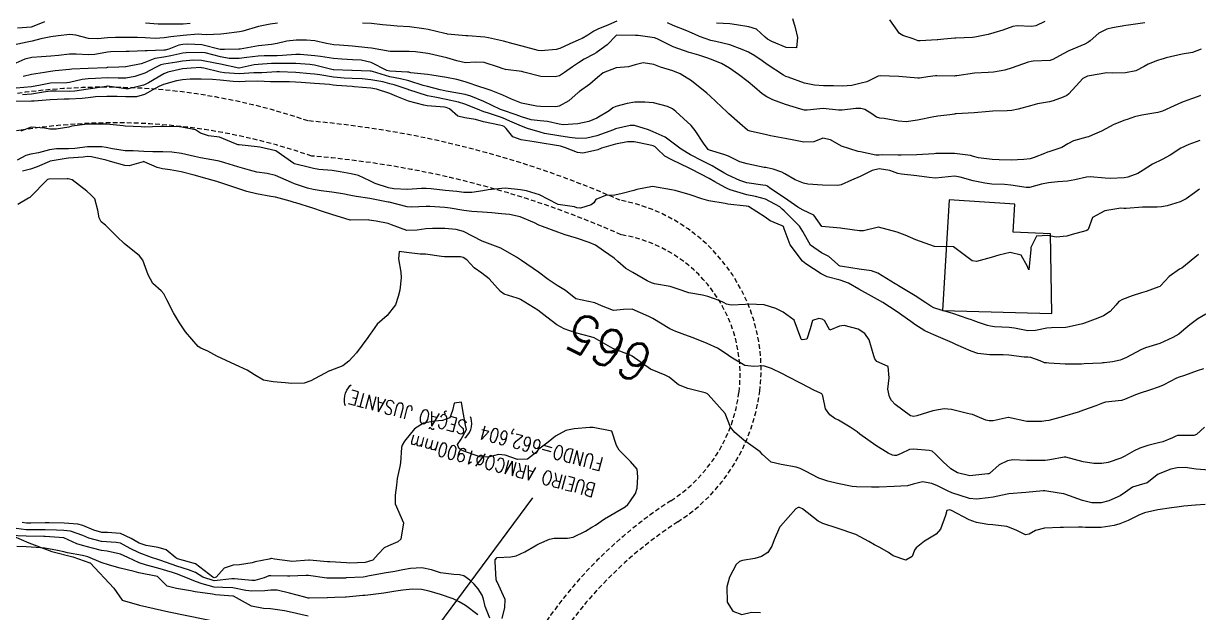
# Model space of a CAD drawing. Header units: metres. Extents: x 292545 to 299085, y 7450245 to 7463078.
# Drawn here: x 295537.8 to 295662.5, y 7462231.4 to 7462293.9 of the extents above; entities that cross this region are included whole.
import ezdxf
from ezdxf.enums import TextEntityAlignment as Align

# ---------------------------------------------------------------- set-up
doc = ezdxf.new("R2010")
doc.units = ezdxf.units.M
doc.linetypes.add('CONTINUO', pattern=[0])
doc.linetypes.add('DASHED', pattern=[0.75, 0.5, -0.25])
for name, color, linetype in [('Cotas', 45, 'Continuous'), ('Curvas de Nivel 1m', 11, 'Continuous'), ('Curvas de Nivel 5m', 15, 'Continuous'), ('Edificações', 30, 'Continuous'), ('Hidrografia', 140, 'Continuous'), ('TEXTO', 45, 'Continuous'), ('Vias Secundárias', 230, 'DASHED')]:
    doc.layers.add(name, color=color, linetype=linetype)
doc.styles.add('ROMANS', font='romans', dxfattribs={"height": 0.2})
doc.styles.add('Style-STANDARD', font='STANDARD.shx')

msp = doc.modelspace()

# ---------------------------------------------------------------- linework, layer by layer
at = {"layer": 'Curvas de Nivel 1m', "flags": 128}
for points, elevation in [([(295564.76, 7462293.9), (295563.99, 7462293.81), (295562.76, 7462293.56), (295561.11, 7462293.08), (295560.75, 7462293), (295559.09, 7462292.77), (295558.75, 7462292.73), (295557.21, 7462292.66), (295556.75, 7462292.71), (295556.34, 7462292.73), (295554.75, 7462292.6), (295553.45, 7462292.47), (295552.74, 7462292.35), (295551.83, 7462292.28), (295550.74, 7462292.35), (295549.91, 7462292.38), (295548.74, 7462292.38), (295547.59, 7462292.4), (295546.74, 7462292.35), (295545.72, 7462292.25), (295544.74, 7462292.3), (295543.39, 7462292.65), (295542.75, 7462292.72), (295541.49, 7462292.57), (295540.74, 7462292.46), (295539.67, 7462292.26), (295538.74, 7462292.01), (295538.21, 7462291.88), (295536.74, 7462291.59)], 674), ([(295600.77, 7462294.13), (295599.89, 7462293.75), (295598.76, 7462293.26), (295598.34, 7462293.06), (295597.68, 7462292.65), (295597.1, 7462292.3), (295596.75, 7462292.14), (295595.7, 7462291.7), (295594.73, 7462291.23), (295594.32, 7462291.1), (295592.73, 7462290.97), (295592.44, 7462291), (295590.73, 7462291.47), (295589.76, 7462291.73), (295588.74, 7462292), (295587.16, 7462292.36), (295586.75, 7462292.42), (295584.98, 7462292.57), (295584.75, 7462292.58), (295582.82, 7462292.76), (295582.75, 7462292.78), (295582.53, 7462292.83), (295580.76, 7462293.23), (295580.29, 7462293.32), (295578.76, 7462293.53), (295577.48, 7462293.6), (295576.76, 7462293.65), (295575.92, 7462293.75), (295574.76, 7462293.86), (295573.79, 7462293.9)], 674), ([(295656.77, 7462293.95), (295655.03, 7462293.7), (295654.77, 7462293.66), (295653.35, 7462293.4), (295652.76, 7462293.27), (295651.91, 7462292.86), (295650.97, 7462292.02), (295650.84, 7462291.92), (295650.74, 7462291.86), (295650.42, 7462291.7), (295648.73, 7462290.97), (295648.12, 7462290.67), (295647.02, 7462290.07), (295646.82, 7462289.97), (295646.72, 7462289.94), (295644.93, 7462289.88), (295644.72, 7462289.86), (295644.4, 7462289.77), (295642.71, 7462289.18), (295641.91, 7462288.93), (295640.71, 7462288.73), (295640.16, 7462288.69), (295638.71, 7462288.59), (295636.84, 7462288.32), (295636.7, 7462288.31), (295636.59, 7462288.3), (295634.7, 7462288.34), (295634.58, 7462288.34), (295633.75, 7462288.22), (295632.86, 7462288.07), (295632.7, 7462288.06), (295630.7, 7462288.26), (295628.7, 7462288.34), (295628.48, 7462288.28), (295627.29, 7462287.7), (295626.69, 7462287.53), (295625.71, 7462287.29), (295624.69, 7462287.24), (295623.77, 7462287.26), (295622.69, 7462287.27), (295621.72, 7462287.33), (295620.69, 7462287.53), (295618.93, 7462288.17), (295618.7, 7462288.27), (295618.44, 7462288.4), (295616.71, 7462289.52), (295616.19, 7462289.9), (295615.41, 7462290.44), (295614.73, 7462290.82), (295614.08, 7462291.11), (295612.74, 7462291.6), (295611.28, 7462291.95), (295610.75, 7462292.08), (295609.53, 7462292.51), (295608.99, 7462292.75), (295608.76, 7462292.86), (295608.19, 7462293.09), (295606.76, 7462293.67), (295606.16, 7462293.94)], 674), ([(295662.74, 7462291.15), (295661.83, 7462290.79), (295660.73, 7462290.64), (295659.03, 7462290.23), (295658.72, 7462290.13), (295658.57, 7462290.08), (295658.11, 7462289.94), (295657.12, 7462289.55), (295656.72, 7462289.32), (295655.81, 7462288.86), (295654.71, 7462288.63), (295653.31, 7462288.6), (295652.71, 7462288.63), (295652.16, 7462288.55), (295650.71, 7462288.28), (295650.21, 7462288.03), (295649.48, 7462287.25), (295648.68, 7462286.39), (295648.49, 7462286.24), (295648.11, 7462286.06), (295647.07, 7462285.67), (295646.67, 7462285.56), (295645.41, 7462285.34), (295644.66, 7462285.15), (295643.34, 7462284.79), (295642.66, 7462284.65), (295642.17, 7462284.61), (295640.66, 7462284.56), (295640.27, 7462284.53), (295638.66, 7462284.4), (295636.75, 7462284.29), (295636.65, 7462284.28), (295636.58, 7462284.27), (295636.09, 7462284.2), (295634.83, 7462284.03), (295634.65, 7462284.01), (295634.41, 7462283.98), (295632.65, 7462283.62), (295631.47, 7462283.43), (295630.65, 7462283.51), (295629.13, 7462283.79), (295628.65, 7462283.84), (295628.3, 7462283.94), (295627.81, 7462284.29), (295627.09, 7462284.74), (295626.66, 7462284.86), (295626.11, 7462284.87), (295624.66, 7462284.68), (295624.3, 7462284.69), (295622.66, 7462284.85), (295620.97, 7462284.69), (295620.66, 7462284.68), (295620.27, 7462284.77), (295618.66, 7462285.28), (295617.3, 7462285.79), (295616.68, 7462286.08), (295616.19, 7462286.43), (295615.38, 7462287.13), (295614.7, 7462287.7), (295613.66, 7462288.46), (295612.71, 7462289.12), (295611.87, 7462289.63), (295610.72, 7462290.09), (295610.42, 7462290.19), (295609.47, 7462290.51), (295608.73, 7462290.74), (295608.44, 7462290.81), (295606.74, 7462291.39), (295605.06, 7462292.25), (295604.75, 7462292.37), (295603.04, 7462292.59), (295602.75, 7462292.61), (295602.74, 7462292.61), (295600.75, 7462292.63), (295600.69, 7462292.61), (295599.73, 7462291.63), (295598.73, 7462290.86), (295598.59, 7462290.78), (295598.32, 7462290.64), (295597.29, 7462290.08), (295596.71, 7462289.72), (295596.08, 7462289.29), (295595.2, 7462288.68), (295594.91, 7462288.47), (295594.7, 7462288.34), (295594.23, 7462288.22), (295592.7, 7462288.27), (295590.9, 7462288.73), (295590.7, 7462288.77), (295588.96, 7462289.01), (295588.71, 7462289.07), (295588.21, 7462289.26), (295586.71, 7462289.74), (295585.74, 7462289.76), (295584.71, 7462289.7), (295583.8, 7462289.9), (295582.72, 7462290.24), (295580.91, 7462290.67), (295580.73, 7462290.7), (295579.41, 7462290.86), (295578.73, 7462290.91), (295576.73, 7462290.9), (295574.74, 7462291.26), (295574.36, 7462291.3), (295572.74, 7462291.46), (295571.34, 7462291.56), (295570.74, 7462291.61), (295569.96, 7462291.76), (295568.74, 7462292.03), (295567.86, 7462292.12), (295566.74, 7462292.11), (295565.77, 7462292), (295564.74, 7462291.75), (295564.14, 7462291.64), (295562.74, 7462291.49), (295560.81, 7462291.17), (295560.73, 7462291.15), (295560.68, 7462291.14), (295559.15, 7462291.11), (295558.74, 7462291.1), (295558.7, 7462291.11), (295556.74, 7462291.62), (295555.27, 7462291.68), (295554.74, 7462291.65), (295554.32, 7462291.58), (295553.23, 7462291.17), (295552.86, 7462291.05), (295552.73, 7462291.04), (295550.96, 7462290.97), (295550.73, 7462290.96), (295549.04, 7462290.91), (295548.73, 7462290.91), (295547.09, 7462290.88), (295546.73, 7462290.84), (295545.41, 7462290.58), (295544.72, 7462290.54), (295543.4, 7462290.62), (295542.72, 7462290.61), (295541.54, 7462290.49), (295540.72, 7462290.4), (295539.72, 7462290.34), (295538.72, 7462290.27), (295537.98, 7462290.09), (295536.71, 7462289.54)], 673), ([(295662.68, 7462286.24), (295662.42, 7462286.14), (295661.73, 7462285.89), (295660.96, 7462285.61), (295660.67, 7462285.5), (295659.88, 7462285.13), (295658.66, 7462284.57), (295658.17, 7462284.42), (295656.66, 7462284.19), (295656.45, 7462284.16), (295655.68, 7462283.96), (295654.91, 7462283.7), (295654.65, 7462283.62), (295653.49, 7462283.15), (295652.63, 7462282.69), (295652.19, 7462282.45), (295651.19, 7462282.01), (295650.79, 7462281.86), (295650.63, 7462281.81), (295649.22, 7462281.44), (295648.62, 7462281.1), (295647.96, 7462280.71), (295646.61, 7462280.27), (295646.46, 7462280.22), (295646.13, 7462280.07), (295645.04, 7462279.65), (295644.6, 7462279.52), (295643.93, 7462279.43), (295642.6, 7462279.39), (295641.32, 7462279.41), (295640.6, 7462279.46), (295639.13, 7462279.62), (295638.6, 7462279.78), (295638.3, 7462279.87), (295636.6, 7462280.09), (295634.74, 7462280.07), (295634.6, 7462280.07), (295634.44, 7462280.06), (295632.6, 7462279.93), (295630.94, 7462279.92), (295630.6, 7462279.92), (295628.94, 7462279.93), (295628.6, 7462279.92), (295628.24, 7462279.92), (295626.6, 7462280.26), (295626.38, 7462280.31), (295624.61, 7462280.86), (295623.44, 7462281.52), (295622.62, 7462281.72), (295621.68, 7462281.31), (295620.62, 7462281.29), (295619.53, 7462281.48), (295618.62, 7462281.66), (295617.08, 7462281.97), (295616.63, 7462282.05), (295614.92, 7462282.45), (295614.71, 7462282.52), (295614.63, 7462282.57), (295613.83, 7462283.26), (295612.65, 7462284.28), (295612.56, 7462284.38), (295612.46, 7462284.47), (295610.68, 7462286.16), (295610.3, 7462286.5), (295608.7, 7462287.8), (295607.49, 7462288.53), (295606.71, 7462288.84), (295605.41, 7462289.26), (295604.71, 7462289.51), (295603.57, 7462289.72), (295602.71, 7462289.48), (295602.01, 7462289.29), (295600.71, 7462289.16), (295599.31, 7462288.63), (295598.7, 7462288.16), (295597.9, 7462287.44), (295596.82, 7462286.66), (295596.74, 7462286.6), (295596.68, 7462286.55), (295595.66, 7462285.67), (295594.66, 7462285.11), (295594.31, 7462285.04), (295592.66, 7462285.07), (295592.25, 7462285.12), (295590.66, 7462285.42), (295589.58, 7462285.84), (295588.68, 7462286.27), (295587.42, 7462286.77), (295586.69, 7462287.01), (295586.35, 7462287.12), (295584.69, 7462287.69), (295583.81, 7462287.93), (295582.7, 7462288.14), (295581.14, 7462288.4), (295580.7, 7462288.46), (295578.93, 7462288.64), (295578.7, 7462288.7), (295578.55, 7462288.72), (295576.7, 7462288.81), (295576.37, 7462288.9), (295574.72, 7462289.75), (295573.66, 7462289.99), (295572.72, 7462290.03), (295571.6, 7462290.08), (295570.72, 7462290.15), (295569.33, 7462290.38), (295568.72, 7462290.46), (295567.17, 7462290.57), (295566.73, 7462290.57), (295565.29, 7462290.47), (295564.72, 7462290.45), (295563.35, 7462290.43), (295562.72, 7462290.4), (295561.52, 7462290.27), (295560.72, 7462290.17), (295559.65, 7462290.17), (295558.72, 7462290.34), (295557.09, 7462290.77), (295556.73, 7462290.81), (295555.1, 7462290.78), (295554.73, 7462290.73), (295553.46, 7462290.43), (295552.72, 7462290.32), (295551.76, 7462290.15), (295550.71, 7462289.75), (295550.31, 7462289.61), (295548.7, 7462289.28), (295548.66, 7462289.28), (295547.95, 7462289.24), (295546.77, 7462289.19), (295546.7, 7462289.19), (295546.64, 7462289.18), (295544.7, 7462289.11), (295542.97, 7462289.03), (295542.7, 7462289), (295541.17, 7462288.85), (295540.7, 7462288.79), (295540.04, 7462288.68), (295538.69, 7462288.45), (295537.8, 7462288.25)], 672), ([(295662.62, 7462281.47), (295661.46, 7462281.04), (295660.61, 7462280.63), (295659.48, 7462279.92), (295658.6, 7462279.43), (295657.58, 7462278.95), (295656.59, 7462278.3), (295656.05, 7462277.96), (295654.99, 7462277.56), (295654.58, 7462277.49), (295653.13, 7462277.44), (295652.57, 7462277.47), (295650.99, 7462277.61), (295650.58, 7462277.57), (295649.34, 7462277.27), (295648.57, 7462277.16), (295647.56, 7462277.07), (295646.57, 7462276.96), (295645.81, 7462276.84), (295644.56, 7462276.49), (295644.18, 7462276.47), (295642.56, 7462276.73), (295641.9, 7462276.79), (295640.56, 7462276.82), (295639.79, 7462276.92), (295638.57, 7462277.19), (295637.18, 7462277.58), (295636.58, 7462277.66), (295635.26, 7462277.52), (295634.58, 7462277.48), (295633.89, 7462277.54), (295632.58, 7462277.72), (295630.95, 7462277.89), (295630.58, 7462277.97), (295629.72, 7462278.27), (295628.58, 7462278.44), (295627.87, 7462278.29), (295626.58, 7462277.65), (295625.65, 7462277.24), (295624.57, 7462276.77), (295624.21, 7462276.69), (295622.57, 7462276.73), (295621.03, 7462276.83), (295620.57, 7462276.94), (295619.67, 7462277.3), (295618.58, 7462277.93), (295618.27, 7462278.1), (295617.35, 7462278.42), (295616.72, 7462278.56), (295616.58, 7462278.58), (295616.41, 7462278.61), (295614.59, 7462278.99), (295613.83, 7462279.21), (295612.6, 7462279.79), (295612.11, 7462279.99), (295610.6, 7462280.42), (295610.45, 7462280.5), (295609.95, 7462281.17), (295609.08, 7462282.52), (295608.64, 7462283.06), (295607.03, 7462284.54), (295606.66, 7462284.81), (295606.13, 7462285.08), (295604.67, 7462285.46), (295603.73, 7462285.52), (295602.67, 7462285.52), (295601.87, 7462285.4), (295600.66, 7462285.06), (295600.36, 7462284.92), (295599.96, 7462284.62), (295598.64, 7462283.84), (295597.8, 7462283.49), (295596.64, 7462283.23), (295595.09, 7462283.14), (295594.64, 7462283.19), (295593.4, 7462283.46), (295592.64, 7462283.56), (295591.69, 7462283.67), (295590.65, 7462283.97), (295590.09, 7462284.18), (295588.65, 7462284.67), (295588.43, 7462284.76), (295586.67, 7462285.61), (295585.29, 7462286.18), (295584.68, 7462286.36), (295582.86, 7462286.65), (295582.68, 7462286.68), (295582.04, 7462286.84), (295580.69, 7462287.2), (295580.23, 7462287.31), (295578.69, 7462287.79), (295577.81, 7462288), (295576.7, 7462288.22), (295574.84, 7462288.78), (295574.7, 7462288.82), (295574.61, 7462288.83), (295572.7, 7462288.88), (295572.64, 7462288.88), (295570.7, 7462288.96), (295570.66, 7462288.97), (295568.71, 7462289.44), (295568.19, 7462289.52), (295566.71, 7462289.63), (295566.1, 7462289.64), (295564.71, 7462289.63), (295564.14, 7462289.62), (295562.71, 7462289.54), (295562.29, 7462289.48), (295560.7, 7462289.13), (295560.66, 7462289.13), (295558.71, 7462289.55), (295558.15, 7462289.68), (295556.72, 7462289.95), (295555.87, 7462289.98), (295554.71, 7462289.89), (295554.09, 7462289.79), (295552.71, 7462289.57), (295552.4, 7462289.5), (295551.82, 7462289.19), (295550.7, 7462288.6), (295549.64, 7462288.27), (295548.69, 7462288.09), (295547.87, 7462288.06), (295546.69, 7462288.11), (295545.47, 7462288.05), (295544.69, 7462287.99), (295544.05, 7462287.92), (295542.69, 7462287.61), (295542.41, 7462287.58), (295540.69, 7462287.54), (295539.62, 7462287.34), (295538.68, 7462287.15), (295537.04, 7462287)], 671), ([(295662.48, 7462269.38), (295660.69, 7462267.91), (295660.54, 7462267.83), (295660.46, 7462267.8), (295659.35, 7462267.02), (295658.43, 7462266.03), (295658.39, 7462265.98), (295658.28, 7462265.93), (295656.93, 7462265.45), (295656.43, 7462265.3), (295655.45, 7462264.99), (295654.42, 7462264.6), (295654.03, 7462264.37), (295653.7, 7462263.99), (295653.1, 7462263.3), (295652.4, 7462262.87), (295651.8, 7462262.6), (295650.39, 7462262.09), (295650.16, 7462262.02), (295648.75, 7462261.68), (295648.39, 7462261.62), (295646.87, 7462261.58), (295646.38, 7462261.54), (295645.18, 7462261.29), (295644.38, 7462261.27), (295642.95, 7462261.55), (295642.39, 7462261.62), (295640.84, 7462261.68), (295640.39, 7462261.75), (295640.08, 7462261.83), (295639.12, 7462262.16), (295638.58, 7462262.36), (295638.4, 7462262.42), (295638.03, 7462262.54), (295636.4, 7462263.1), (295635.16, 7462263.44), (295634.41, 7462263.72), (295634.07, 7462263.88), (295633.53, 7462264.22), (295632.42, 7462264.99), (295630.65, 7462266.05), (295630.44, 7462266.17), (295630.29, 7462266.26), (295628.45, 7462267.37), (295627.79, 7462267.62), (295626.46, 7462267.82), (295624.7, 7462268.09), (295624.46, 7462268.14), (295624.32, 7462268.19), (295624.16, 7462268.33), (295623.27, 7462269.14), (295622.47, 7462269.54), (295621.31, 7462270.37), (295620.51, 7462271.81), (295620.16, 7462272.38), (295618.53, 7462274.01), (295618.32, 7462274.19), (295618.05, 7462274.41), (295616.55, 7462275.25), (295615.47, 7462275.52), (295614.55, 7462275.69), (295612.79, 7462276.24), (295612.56, 7462276.32), (295612.26, 7462276.47), (295611.17, 7462277.09), (295610.57, 7462277.42), (295608.72, 7462278.38), (295608.58, 7462278.45), (295608.45, 7462278.52), (295606.59, 7462279.42), (295605.85, 7462279.8), (295605.05, 7462280.56), (295604.82, 7462280.78), (295604.61, 7462280.88), (295604.17, 7462281.01), (295602.61, 7462281.32), (295601.89, 7462281.32), (295600.62, 7462281.07), (295599.13, 7462280.63), (295598.77, 7462280.48), (295598.61, 7462280.42), (295597.15, 7462280.11), (295596.61, 7462280.17), (295595.31, 7462280.68), (295594.78, 7462280.86), (295594.61, 7462280.89), (295594.38, 7462280.92), (295592.62, 7462281.21), (295592.01, 7462281.32), (295590.62, 7462281.54), (295589.73, 7462281.85), (295589.03, 7462282.75), (295588.8, 7462282.93), (295588.64, 7462283), (295588.32, 7462283.08), (295586.64, 7462283.43), (295585.76, 7462283.68), (295584.64, 7462283.88), (295583.9, 7462284.06), (295583, 7462284.82), (295582.65, 7462284.96), (295582.5, 7462284.99), (295580.66, 7462285.14), (295580.31, 7462285.2), (295578.66, 7462285.65), (295577.43, 7462286.13), (295576.68, 7462286.44), (295575.29, 7462286.91), (295574.68, 7462287.02), (295572.91, 7462287.17), (295572.69, 7462287.18), (295571.02, 7462287.3), (295570.69, 7462287.33), (295570.28, 7462287.39), (295568.69, 7462287.52), (295567.28, 7462287.6), (295566.69, 7462287.64), (295566.05, 7462287.67), (295564.69, 7462287.68), (295564.04, 7462287.69), (295562.69, 7462287.74), (295561.33, 7462287.72), (295560.69, 7462287.7), (295560.06, 7462287.73), (295558.69, 7462287.86), (295557.87, 7462287.94), (295556.69, 7462287.98), (295555.51, 7462287.97), (295554.69, 7462287.9), (295554.06, 7462287.79), (295552.69, 7462287.42), (295552.2, 7462287.19), (295550.67, 7462286.33), (295549.81, 7462286.08), (295548.67, 7462286.08), (295547.78, 7462286.13), (295546.67, 7462286.13), (295545.48, 7462286.08), (295544.67, 7462285.99), (295544.04, 7462285.91), (295542.67, 7462285.85), (295542.14, 7462285.84), (295540.67, 7462285.77), (295538.97, 7462285.65), (295538.67, 7462285.62), (295538.42, 7462285.6), (295536.67, 7462285.63)], 669), ([(295663.26, 7462263.02), (295662.4, 7462262.54), (295661.56, 7462261.89), (295660.93, 7462261.36), (295660.38, 7462260.92), (295659.74, 7462260.55), (295658.36, 7462259.93), (295656.85, 7462259.45), (295656.36, 7462259.25), (295654.83, 7462258.45), (295654.35, 7462258.22), (295654.16, 7462258.16), (295653.34, 7462257.99), (295652.47, 7462257.87), (295652.34, 7462257.86), (295652.18, 7462257.84), (295650.34, 7462257.75), (295650.05, 7462257.73), (295648.34, 7462257.71), (295646.58, 7462257.83), (295646.34, 7462257.85), (295646.15, 7462257.88), (295645.69, 7462258.08), (295644.69, 7462258.43), (295644.35, 7462258.46), (295643.98, 7462258.47), (295642.35, 7462258.69), (295641.75, 7462258.73), (295640.35, 7462258.71), (295639.06, 7462258.87), (295638.36, 7462259.11), (295636.73, 7462259.82), (295636.37, 7462259.98), (295635.88, 7462260.19), (295634.38, 7462260.83), (295633.44, 7462261.28), (295632.39, 7462261.93), (295631.96, 7462262.24), (295630.4, 7462263.36), (295628.97, 7462264.27), (295628.42, 7462264.59), (295627.78, 7462264.94), (295626.43, 7462265.69), (295625.34, 7462266.32), (295624.45, 7462266.63), (295623.09, 7462266.99), (295622.45, 7462267.3), (295620.82, 7462268.38), (295620.47, 7462268.66), (295619.14, 7462270.39), (295618.51, 7462272.1), (295618.45, 7462272.34), (295618.29, 7462272.4), (295617.04, 7462272.95), (295616.52, 7462273.32), (295614.74, 7462274.45), (295614.53, 7462274.49), (295614.49, 7462274.49), (295612.54, 7462274.72), (295612.25, 7462274.76), (295610.54, 7462275.05), (295609.79, 7462275.27), (295608.55, 7462275.68), (295606.96, 7462276.14), (295606.56, 7462276.23), (295604.56, 7462276.57), (295602.89, 7462276.25), (295602.56, 7462276.17), (295601.34, 7462275.82), (295600.55, 7462275.67), (295599.56, 7462275.62), (295598.54, 7462275.19), (295598.32, 7462274.85), (295598.06, 7462274.64), (295596.91, 7462274.27), (295596.53, 7462274.33), (295596.27, 7462274.41), (295594.53, 7462274.67), (295594.47, 7462274.69), (295592.55, 7462275.68), (295591.17, 7462276.11), (295590.56, 7462276.22), (295588.92, 7462276.39), (295588.56, 7462276.38), (295587.12, 7462276.21), (295586.55, 7462276.11), (295585.39, 7462275.95), (295584.55, 7462275.94), (295583.78, 7462276.04), (295582.56, 7462276.16), (295581.08, 7462276.32), (295580.56, 7462276.36), (295580.05, 7462276.35), (295578.56, 7462276.27), (295577.11, 7462276.34), (295576.56, 7462276.45), (295575.13, 7462276.91), (295574.57, 7462277.18), (295573.37, 7462277.74), (295572.57, 7462277.92), (295571.41, 7462278.13), (295570.58, 7462278.27), (295569.17, 7462278.39), (295568.58, 7462278.48), (295568.16, 7462278.58), (295566.58, 7462278.97), (295566.49, 7462279.02), (295564.6, 7462280.36), (295562.89, 7462280.77), (295562.61, 7462280.79), (295560.7, 7462281), (295560.61, 7462281.01), (295560.32, 7462281.09), (295558.62, 7462281.83), (295557.44, 7462281.95), (295556.62, 7462282.24), (295556.07, 7462282.58), (295554.63, 7462282.89), (295554.38, 7462282.91), (295552.63, 7462282.95), (295552.39, 7462282.94), (295550.63, 7462282.89), (295550.31, 7462282.9), (295548.63, 7462282.97), (295548.4, 7462283), (295546.63, 7462283.19), (295546.57, 7462283.19), (295544.63, 7462283.18), (295542.95, 7462282.97), (295542.63, 7462282.89), (295541.28, 7462282.66), (295540.63, 7462282.68), (295540.06, 7462282.76), (295538.63, 7462282.88), (295537.54, 7462282.44)], 668), ([(295662.99, 7462257.22), (295662.33, 7462257.01), (295660.97, 7462256.54), (295660.33, 7462256.3), (295660.05, 7462256.19), (295659.52, 7462255.92), (295658.74, 7462255.5), (295658.31, 7462255.33), (295657.27, 7462254.98), (295656.3, 7462254.65), (295655.79, 7462254.47), (295654.63, 7462253.97), (295654.29, 7462253.87), (295652.61, 7462253.68), (295652.29, 7462253.6), (295651.59, 7462253.32), (295650.28, 7462252.84), (295649.69, 7462252.63), (295648.27, 7462252.2), (295648.16, 7462252.17), (295647.76, 7462252.06), (295646.58, 7462251.75), (295646.27, 7462251.7), (295645.84, 7462251.65), (295644.27, 7462251.65), (295642.33, 7462252.06), (295642.27, 7462252.06), (295640.68, 7462251.73), (295640.27, 7462251.71), (295639.91, 7462251.79), (295638.99, 7462252.16), (295638.48, 7462252.37), (295638.28, 7462252.43), (295637.95, 7462252.5), (295636.28, 7462252.93), (295635.49, 7462252.99), (295634.28, 7462252.78), (295632.6, 7462252.24), (295632.27, 7462252.17), (295631.93, 7462252.24), (295630.28, 7462253.46), (295629.9, 7462253.87), (295629.68, 7462254.27), (295629.52, 7462255.06), (295629.65, 7462256.27), (295629.55, 7462257.48), (295628.34, 7462258.02), (295628.12, 7462258.29), (295628.03, 7462258.61), (295627.52, 7462260.3), (295627.07, 7462260.99), (295626.38, 7462261.44), (295624.89, 7462261.82), (295624.39, 7462261.75), (295623.36, 7462261.32), (295622.81, 7462262.35), (295622.54, 7462262.5), (295622.39, 7462262.54), (295622.19, 7462262.56), (295621.54, 7462262.37), (295621.28, 7462261.47), (295620.92, 7462260.37), (295620.43, 7462260.32), (295620.37, 7462260.34), (295620.33, 7462260.38), (295620.27, 7462260.49), (295619.58, 7462262.39), (295618.4, 7462263.23), (295617.62, 7462263.63), (295616.41, 7462264.01), (295614.77, 7462264.08), (295614.41, 7462264.05), (295612.88, 7462264), (295612.41, 7462264.11), (295612.17, 7462264.23), (295611.63, 7462264.48), (295610.42, 7462264.92), (295609.87, 7462265.05), (295608.42, 7462265.3), (295607.26, 7462265.7), (295606.43, 7462265.98), (295604.75, 7462266.26), (295604.44, 7462266.34), (295603.99, 7462266.57), (295602.45, 7462267.46), (295601.73, 7462267.87), (295600.86, 7462268.61), (295600.47, 7462268.97), (295599.37, 7462269.74), (295598.49, 7462270.34), (295597.84, 7462270.65), (295596.5, 7462271.08), (295595.28, 7462271.46), (295594.5, 7462271.73), (295592.89, 7462272.32), (295592.51, 7462272.47), (295592.04, 7462272.71), (295590.52, 7462273.36), (295589.39, 7462273.61), (295588.52, 7462273.69), (295587.52, 7462273.77), (295586.52, 7462273.87), (295585.39, 7462273.93), (295584.53, 7462274.02), (295583.08, 7462274.28), (295582.54, 7462274.35), (295580.92, 7462274.47), (295580.54, 7462274.47), (295579, 7462274.4), (295578.54, 7462274.43), (295576.63, 7462274.9), (295576.54, 7462274.92), (295576.52, 7462274.92), (295574.55, 7462275.29), (295573.12, 7462275.52), (295572.55, 7462275.62), (295571.72, 7462275.79), (295570.55, 7462275.98), (295569.41, 7462276.13), (295568.56, 7462276.26), (295567.97, 7462276.41), (295566.56, 7462276.88), (295566.24, 7462277.02), (295564.57, 7462277.75), (295563.67, 7462277.95), (295562.57, 7462278.09), (295561.8, 7462278.3), (295560.58, 7462278.68), (295559.18, 7462279.1), (295558.59, 7462279.27), (295558.39, 7462279.3), (295556.59, 7462279.62), (295555.98, 7462279.76), (295554.6, 7462280.07), (295553.56, 7462280.21), (295552.6, 7462280.25), (295551.55, 7462280.25), (295550.6, 7462280.31), (295549.46, 7462280.36), (295548.6, 7462280.37), (295547.28, 7462280.57), (295546.61, 7462280.72), (295546.15, 7462280.8), (295544.61, 7462280.79), (295543.28, 7462280.62), (295542.61, 7462280.58), (295541.34, 7462280.58), (295540.6, 7462280.48), (295539.42, 7462280.16), (295538.6, 7462280), (295538.09, 7462279.86), (295537.14, 7462279.36)], 667), ([(295663.1, 7462251.03), (295662.25, 7462250.26), (295661.98, 7462250.15), (295660.25, 7462250.14), (295660.06, 7462250.1), (295659.71, 7462249.92), (295658.68, 7462249.48), (295658.24, 7462249.37), (295657.08, 7462249.1), (295656.24, 7462248.8), (295655.65, 7462248.54), (295654.65, 7462247.97), (295654.22, 7462247.75), (295652.9, 7462247.3), (295652.21, 7462247.17), (295651.38, 7462247.18), (295650.22, 7462247.35), (295648.41, 7462247.86), (295648.22, 7462247.87), (295646.71, 7462247.57), (295646.22, 7462247.52), (295645.63, 7462247.49), (295644.22, 7462247.52), (295642.77, 7462247.56), (295642.22, 7462247.48), (295641.31, 7462247.03), (295640.31, 7462246.14), (295640.24, 7462246.1), (295640.2, 7462246.09), (295640.14, 7462246.08), (295638.2, 7462245.86), (295636.92, 7462246.18), (295636.21, 7462246.63), (295635.37, 7462247.36), (295634.55, 7462248.22), (295634.23, 7462248.49), (295633.89, 7462248.56), (295632.23, 7462248.7), (295631.82, 7462248.66), (295630.94, 7462248.25), (295630.43, 7462248.05), (295630.22, 7462248.03), (295630.02, 7462248.06), (295629.55, 7462248.27), (295628.24, 7462249.11), (295626.55, 7462250.31), (295626.26, 7462250.53), (295625.53, 7462251.05), (295624.27, 7462251.78), (295623.9, 7462251.97), (295623.36, 7462252.34), (295622.92, 7462252.99), (295622.63, 7462254.36), (295622.52, 7462254.57), (295622.31, 7462254.7), (295621.74, 7462254.94), (295620.32, 7462255.66), (295618.93, 7462256.39), (295618.33, 7462256.71), (295617.18, 7462257.27), (295616.33, 7462257.54), (295615.29, 7462257.48), (295614.33, 7462257.59), (295612.85, 7462258.46), (295612.35, 7462258.84), (295611.43, 7462259.41), (295610.36, 7462259.93), (295608.88, 7462260.51), (295608.37, 7462260.7), (295607.01, 7462261.18), (295606.38, 7462261.46), (295604.57, 7462262.57), (295604.39, 7462262.67), (295604.16, 7462262.8), (295602.41, 7462263.57), (295601.48, 7462263.53), (295600.4, 7462263.42), (295599.13, 7462263.91), (295598.42, 7462264.23), (295596.42, 7462264.66), (295595.31, 7462265.56), (295594.44, 7462266.08), (295593.49, 7462266.7), (295592.45, 7462267.49), (295590.67, 7462268.73), (295590.46, 7462268.86), (295590.11, 7462269.09), (295588.48, 7462270.04), (295586.49, 7462270.78), (295584.5, 7462271.79), (295583.71, 7462272.02), (295582.51, 7462272.12), (295581.2, 7462272.14), (295580.51, 7462272.1), (295579.58, 7462271.94), (295578.5, 7462271.92), (295576.88, 7462272.52), (295576.51, 7462272.66), (295575.23, 7462272.91), (295574.51, 7462273.02), (295574.41, 7462273.03), (295572.51, 7462272.99), (295572.47, 7462272.99), (295570.52, 7462273.62), (295569.56, 7462273.94), (295568.53, 7462274.29), (295566.72, 7462274.83), (295566.54, 7462274.89), (295566.1, 7462275.02), (295564.55, 7462275.44), (295564.06, 7462275.53), (295562.55, 7462275.8), (295561.52, 7462276.04), (295560.56, 7462276.37), (295558.67, 7462277), (295558.56, 7462277.03), (295558.5, 7462277.05), (295558.33, 7462277.11), (295556.92, 7462277.49), (295556.57, 7462277.59), (295555.94, 7462277.78), (295554.57, 7462278.14), (295553.4, 7462278.35), (295552.58, 7462278.46), (295552, 7462278.61), (295550.63, 7462279.21), (295550.58, 7462279.22), (295550.53, 7462279.21), (295549.05, 7462278.76), (295548.59, 7462278.8), (295547.07, 7462279.25), (295546.59, 7462279.38), (295545.05, 7462279.73), (295544.6, 7462279.75), (295544.17, 7462279.71), (295542.6, 7462279.57), (295542.35, 7462279.55), (295540.87, 7462279.32), (295540.64, 7462279.27), (295540.59, 7462279.25), (295539.27, 7462278.65), (295538.58, 7462278.43), (295537.73, 7462278.21)], 666), ([(295588.61, 7462230.75), (295588.88, 7462231.9), (295588.93, 7462232.75), (295588.06, 7462234.64), (295588.02, 7462234.72), (295587.99, 7462234.76), (295587.96, 7462234.87), (295587.87, 7462236.76), (295587.87, 7462236.98), (295588.09, 7462237.21), (295589.54, 7462237.29), (295590.09, 7462237.38), (295591.02, 7462237.81), (295592.11, 7462238.46), (295592.27, 7462238.55), (295592.56, 7462238.71), (295593.64, 7462239.17), (295594.12, 7462239.25), (295595.53, 7462239.26), (295596.12, 7462239.36), (295597.46, 7462239.99), (295598.13, 7462240.43), (295598.27, 7462240.5), (295598.52, 7462240.64), (295599.45, 7462241.32), (295600.14, 7462241.7), (295601.67, 7462242.6), (295601.93, 7462242.82), (295602.16, 7462243.12), (295602.75, 7462244.01), (295602.91, 7462244.58), (295603.01, 7462245.76), (295602.92, 7462246.58), (295602.21, 7462247.38), (295601.03, 7462248.61), (295600.74, 7462249.11), (295600.25, 7462250.62), (295598.26, 7462251), (295597.89, 7462251.01), (295596.25, 7462250.85), (295595.37, 7462250.67), (295594.25, 7462250.09), (295593.48, 7462249.46), (295592.5, 7462248.71), (295592.36, 7462248.58), (295592.23, 7462248.39), (295591.29, 7462247.65), (295590.22, 7462247.6), (295588.92, 7462248.06), (295588.22, 7462248.13), (295587.15, 7462247.84), (295586.22, 7462247.91), (295584.55, 7462248.49), (295584.23, 7462248.62), (295584.02, 7462248.81), (295583.86, 7462249.19), (295584.24, 7462249.76), (295584.83, 7462250.8), (295584.71, 7462251.25), (295584.43, 7462252.81), (295584.29, 7462253.7), (295583.53, 7462253.57), (295583.34, 7462252.82), (295583.07, 7462252.02), (295582.26, 7462251.75), (295581.41, 7462251.69), (295580.26, 7462251.48), (295579.29, 7462250.86), (295578.24, 7462249.55), (295577.99, 7462249.13), (295577.93, 7462248.88), (295577.82, 7462247.27), (295577.75, 7462246.88), (295577.47, 7462245.61), (295577.39, 7462244.89), (295577.25, 7462243.81), (295577.24, 7462242.89), (295578.13, 7462240.88), (295577.85, 7462239.15), (295577.53, 7462238.89), (295576.54, 7462238.46), (295576.1, 7462238.22), (295575.45, 7462237.56), (295574.87, 7462236.92), (295574.08, 7462236.67), (295572.43, 7462236.61), (295572.09, 7462236.63), (295570.32, 7462236.74), (295570.09, 7462236.76), (295568.18, 7462236.91), (295568.09, 7462236.91), (295566.31, 7462236.8), (295566.09, 7462236.81), (295564.45, 7462237.04), (295564.15, 7462237.1), (295564.09, 7462237.1), (295563.88, 7462237.05), (295562.41, 7462236.74), (295562.09, 7462236.66), (295560.75, 7462236.42), (295560.08, 7462236.38), (295559.11, 7462236.07), (295558.27, 7462235.12), (295558.06, 7462235.06), (295557.9, 7462235.12), (295556.08, 7462236.55), (295554.18, 7462237.07), (295554.09, 7462237.09), (295553.97, 7462237.16), (295552.96, 7462238.03), (295552.1, 7462238.27), (295550.83, 7462238.48), (295550.11, 7462238.74), (295549.26, 7462239.22), (295548.12, 7462239.76), (295546.73, 7462239.86), (295546.12, 7462239.87), (295545.29, 7462240.1), (295544.13, 7462240.62), (295543.6, 7462240.76), (295542.13, 7462240.87), (295540.55, 7462240.9), (295540.13, 7462240.9), (295538.62, 7462240.85), (295538.13, 7462240.85), (295537.7, 7462240.93)], 664), ([(295663.18, 7462242.85), (295662.16, 7462242.77), (295660.93, 7462242.66), (295660.16, 7462242.56), (295659.6, 7462242.47), (295658.16, 7462242.26), (295656.73, 7462241.95), (295656.15, 7462241.71), (295655, 7462241.12), (295654.14, 7462240.79), (295653.51, 7462240.62), (295652.14, 7462240.41), (295650.5, 7462240.39), (295650.14, 7462240.42), (295649.73, 7462240.44), (295648.14, 7462240.4), (295647.79, 7462240.4), (295646.14, 7462240.33), (295645.17, 7462240.08), (295644.52, 7462239.7), (295644.13, 7462239.6), (295643.13, 7462240.11), (295642.14, 7462240.51), (295640.67, 7462240.68), (295640.14, 7462240.72), (295638.92, 7462240.94), (295638.14, 7462241.19), (295636.26, 7462242.19), (295636.15, 7462242.24), (295636.08, 7462242.27), (295635.77, 7462242.2), (295635.62, 7462241.67), (295635.09, 7462240.21), (295634.63, 7462239.7), (295634.12, 7462239.36), (295633.41, 7462238.93), (295632.51, 7462238.24), (295632.35, 7462237.99), (295632.09, 7462237.31), (295631.42, 7462236.92), (295630.09, 7462237.37), (295629.58, 7462237.75), (295628.68, 7462238.28), (295628.11, 7462238.56), (295627.5, 7462238.9), (295626.13, 7462239.65), (295624.13, 7462240.33), (295622.61, 7462240.82), (295622.14, 7462241.08), (295620.45, 7462242.38), (295620.16, 7462242.52), (295620.01, 7462242.53), (295619.74, 7462242.39), (295618.13, 7462240.53), (295618.07, 7462240.47), (295618.01, 7462240.41), (295617.45, 7462239.09), (295617.22, 7462238.42), (295616.79, 7462237.74), (295616.1, 7462237.3), (295615.42, 7462237.11), (295614.09, 7462236.88), (295613.77, 7462236.77), (295613.41, 7462236.46), (295612.73, 7462235.13), (295612.53, 7462234.47), (295612.43, 7462234.1), (295612.49, 7462232.47), (295613.09, 7462231.53), (295614.02, 7462231.15), (295615.06, 7462231.4), (295616.02, 7462231.37)], 664), ([(295587.28, 7462230.77), (295586.81, 7462232), (295586.63, 7462232.78), (295586.48, 7462233.21), (295586.05, 7462233.89), (295585.65, 7462234.37), (295585.19, 7462234.79), (295584.54, 7462235.27), (295584.07, 7462235.37), (295583.49, 7462235.39), (295582.07, 7462235.6), (295581.12, 7462235.89), (295580.08, 7462236.11), (295578.89, 7462236.05), (295578.07, 7462235.9), (295577.22, 7462235.74), (295576.07, 7462235.54), (295574.36, 7462235.22), (295574.07, 7462235.16), (295573.86, 7462235.14), (295572.06, 7462235.04), (295571.98, 7462235.03), (295570.06, 7462235.03), (295570.01, 7462235.03), (295568.07, 7462235.3), (295567.76, 7462235.31), (295566.07, 7462235.24), (295565.85, 7462235.24), (295564.07, 7462235.28), (295563.87, 7462235.25), (295563.34, 7462235.06), (295562.35, 7462234.77), (295562.06, 7462234.76), (295560.21, 7462234.94), (295560.06, 7462234.96), (295559.92, 7462234.95), (295558.06, 7462234.74), (295556.86, 7462235.13), (295556.07, 7462235.63), (295555.32, 7462235.91), (295554.08, 7462236.28), (295552.38, 7462236.9), (295552.09, 7462236.99), (295551.4, 7462237.2), (295550.1, 7462237.69), (295549.15, 7462238.17), (295548.11, 7462238.72), (295547.67, 7462238.8), (295546.11, 7462238.9), (295544.76, 7462239.27), (295544.12, 7462239.55), (295542.82, 7462240), (295542.12, 7462240.09), (295541.32, 7462240.12), (295540.12, 7462240.16), (295539.3, 7462240.16), (295538.12, 7462240.16), (295537.06, 7462240.3)], 663), ([(295586.02, 7462231.13), (295584.73, 7462232.11), (295584.04, 7462232.51), (295583.39, 7462232.82), (295582.05, 7462233.28), (295580.85, 7462233.64), (295580.05, 7462233.83), (295579.08, 7462233.84), (295578.05, 7462233.73), (295577.31, 7462233.63), (295576.05, 7462233.43), (295574.36, 7462233.23), (295574.05, 7462233.19), (295573.82, 7462233.16), (295572.04, 7462233.01), (295571.98, 7462233.01), (295570.84, 7462232.96), (295570.08, 7462232.93), (295570.04, 7462232.93), (295568.14, 7462232.9), (295568.04, 7462232.91), (295567.66, 7462233), (295566.05, 7462233.44), (295564.74, 7462233.73), (295564.05, 7462233.75), (295563.42, 7462233.68), (295562.05, 7462233.64), (295561.41, 7462233.71), (295560.05, 7462233.99), (295558.97, 7462234.02), (295558.05, 7462234.07), (295556.77, 7462234.42), (295556.06, 7462234.68), (295554.86, 7462235.15), (295554.07, 7462235.46), (295553.62, 7462235.61), (295552.08, 7462236.08), (295550.88, 7462236.4), (295550.08, 7462236.65), (295548.89, 7462237.22), (295548.1, 7462237.58), (295546.72, 7462237.87), (295546.1, 7462237.97), (295545.16, 7462238.21), (295544.1, 7462238.48), (295543.48, 7462238.66), (295542.11, 7462239.31), (295540.11, 7462239.44), (295540, 7462239.45), (295538.11, 7462239.47), (295536.29, 7462239.55)], 662), ([(295568.01, 7462231), (295566.02, 7462231.44), (295565.5, 7462231.55), (295564.02, 7462231.77), (295563.29, 7462231.8), (295562.03, 7462232.04), (295560.09, 7462233.09), (295560.04, 7462233.1), (295558.19, 7462233.26), (295558.04, 7462233.28), (295557.86, 7462233.31), (295556.05, 7462233.55), (295555.54, 7462233.66), (295554.05, 7462233.92), (295553.06, 7462234.18), (295552.06, 7462235.19), (295550.07, 7462235.59), (295549.57, 7462235.72), (295548.08, 7462236.09), (295546.95, 7462236.38), (295546.08, 7462236.67), (295544.64, 7462237.27), (295544.09, 7462237.42), (295542.51, 7462237.72), (295542.1, 7462237.82), (295541.44, 7462237.97), (295540.1, 7462238.19), (295539.17, 7462238.28), (295538.1, 7462238.34), (295537.11, 7462238.38)], 661)]:
    msp.add_lwpolyline(points, dxfattribs=dict(at, elevation=elevation))
at = {"layer": 'Curvas de Nivel 5m', "flags": 128}
for points, elevation in [([(295540.04, 7462294.06), (295538.76, 7462293.51), (295538.63, 7462293.47), (295537.19, 7462293.37)], 675), ([(295555.5, 7462293.89), (295554.76, 7462293.82), (295554.11, 7462293.81), (295552.76, 7462293.8), (295552.12, 7462293.82), (295550.76, 7462293.91)], 675), ([(295619.39, 7462294.39), (295619.7, 7462293.45), (295619.94, 7462292.39), (295619.83, 7462291.3), (295618.74, 7462291.34), (295617.2, 7462291.96), (295616.75, 7462292.21), (295616.5, 7462292.42), (295615.59, 7462293.27), (295614.76, 7462293.53), (295613.48, 7462293.75), (295612.77, 7462293.85), (295611.33, 7462293.92)], 675), ([(295646.17, 7462294.08), (295645.22, 7462293.63), (295644.77, 7462293.57), (295643.24, 7462293.64), (295642.76, 7462293.57), (295641.73, 7462293.16), (295640.75, 7462292.87), (295640.17, 7462292.72), (295638.75, 7462292.43), (295638.51, 7462292.4), (295636.74, 7462292.33), (295636.62, 7462292.32), (295635.45, 7462292.2), (295634.82, 7462292.14), (295634.74, 7462292.13), (295632.95, 7462292.03), (295632.75, 7462292.05), (295632.2, 7462292.24), (295631.11, 7462292.61), (295630.76, 7462292.82), (295629.74, 7462294.27)], 675), ([(295662.56, 7462276.29), (295662.32, 7462276.12), (295662.03, 7462275.89), (295661.18, 7462275.26), (295660.54, 7462274.94), (295659.14, 7462274.52), (295658.54, 7462274.41), (295658.08, 7462274.39), (295656.54, 7462274.4), (295654.8, 7462274.24), (295654.54, 7462274.25), (295654.25, 7462274.27), (295652.53, 7462274), (295651.24, 7462273.3), (295650.75, 7462272.02), (295650.63, 7462271.9), (295650.51, 7462271.86), (295649.06, 7462271.49), (295648.5, 7462271.31), (295647.36, 7462271.2), (295646.5, 7462271.39), (295645.27, 7462271.31), (295644.7, 7462270.09), (295644.68, 7462269.89), (295644.52, 7462268.09), (295644.46, 7462267.74), (295644.35, 7462267.98), (295644.32, 7462268.09), (295643.66, 7462269.29), (295642.48, 7462269.56), (295641.3, 7462269.31), (295640.47, 7462269.06), (295638.91, 7462268.61), (295638.47, 7462268.69), (295636.48, 7462270.19), (295634.48, 7462270.21), (295632.49, 7462270.91), (295631.34, 7462271.41), (295630.51, 7462271.74), (295628.51, 7462272.28), (295626.93, 7462271.88), (295626.51, 7462271.86), (295624.71, 7462272.13), (295624.51, 7462272.16), (295622.51, 7462272.35), (295621.68, 7462273.52), (295620.53, 7462274.08), (295619.98, 7462274.39), (295618.55, 7462275.38), (295617.01, 7462276.42), (295616.76, 7462276.62), (295616.57, 7462276.7), (295616.26, 7462276.73), (295614.57, 7462276.98), (295613.83, 7462277.2), (295612.58, 7462277.78), (295612.12, 7462278.02), (295611.35, 7462278.49), (295610.88, 7462278.79), (295610.59, 7462278.93), (295609.81, 7462279.29), (295608.6, 7462279.93), (295607.6, 7462280.53), (295606.61, 7462281.28), (295605.88, 7462281.8), (295604.63, 7462282.39), (295604.11, 7462282.58), (295602.64, 7462283.05), (295602.17, 7462283.06), (295600.63, 7462282.69), (295600.42, 7462282.61), (295598.63, 7462281.96), (295597.57, 7462281.71), (295596.62, 7462281.67), (295595.73, 7462281.78), (295594.63, 7462281.95), (295593.11, 7462282.22), (295592.63, 7462282.33), (295591.3, 7462282.72), (295590.64, 7462282.98), (295589.43, 7462283.53), (295588.64, 7462283.85), (295587.05, 7462284.38), (295586.65, 7462284.51), (295586, 7462284.79), (295584.66, 7462285.32), (295583.96, 7462285.52), (295582.67, 7462285.81), (295581.47, 7462286.05), (295580.67, 7462286.21), (295578.72, 7462286.83), (295578.68, 7462286.85), (295578.62, 7462286.87), (295577.16, 7462287.36), (295576.69, 7462287.48), (295575.93, 7462287.67), (295574.69, 7462287.91), (295573.75, 7462287.99), (295572.69, 7462288.04), (295571.83, 7462288.09), (295570.7, 7462288.19), (295569.26, 7462288.42), (295568.7, 7462288.49), (295568.23, 7462288.53), (295566.7, 7462288.67), (295565, 7462288.74), (295564.7, 7462288.74), (295563.1, 7462288.65), (295562.7, 7462288.65), (295562.26, 7462288.63), (295560.7, 7462288.53), (295559.16, 7462288.65), (295558.7, 7462288.73), (295556.96, 7462289.13), (295556.7, 7462289.18), (295556.65, 7462289.19), (295555.61, 7462289.15), (295554.7, 7462289.05), (295553.15, 7462288.72), (295552.7, 7462288.54), (295551.07, 7462287.59), (295550.68, 7462287.37), (295550.57, 7462287.32), (295550.13, 7462287.22), (295548.95, 7462286.96), (295548.68, 7462286.95), (295546.73, 7462287.21), (295546.68, 7462287.21), (295546.64, 7462287.2), (295544.68, 7462286.92), (295543.27, 7462286.7), (295542.68, 7462286.67), (295541.3, 7462286.69), (295540.68, 7462286.68), (295539.94, 7462286.6), (295538.67, 7462286.39), (295537.72, 7462286.32)], 670), ([(295663.6, 7462246.47), (295662.21, 7462246.59), (295661.07, 7462246.76), (295660.21, 7462246.73), (295659.55, 7462246.58), (295658.2, 7462246.05), (295658.04, 7462245.93), (295657.01, 7462245.13), (295656.19, 7462244.9), (295655.48, 7462244.67), (295654.47, 7462243.98), (295654.3, 7462243.85), (295654.17, 7462243.77), (295652.95, 7462243.21), (295652.16, 7462243.01), (295651.16, 7462243.01), (295650.17, 7462243.26), (295648.28, 7462243.94), (295648.17, 7462243.97), (295647.69, 7462244.05), (295646.18, 7462244.27), (295645.98, 7462244.27), (295644.17, 7462244.1), (295642.34, 7462243.96), (295642.18, 7462243.94), (295640.69, 7462243.62), (295640.17, 7462243.53), (295638.93, 7462243.4), (295638.17, 7462243.47), (295636.29, 7462244.08), (295636.18, 7462244.13), (295636.06, 7462244.19), (295634.8, 7462244.82), (295634.19, 7462245.07), (295633.18, 7462245.24), (295632.19, 7462244.98), (295631.6, 7462244.83), (295630.19, 7462244.76), (295628.58, 7462244.68), (295628.19, 7462244.67), (295627.8, 7462244.68), (295626.19, 7462244.72), (295625.74, 7462244.76), (295624.19, 7462245.08), (295623.15, 7462245.31), (295622.2, 7462245.62), (295620.77, 7462246.37), (295620.21, 7462246.65), (295619.79, 7462246.8), (295618.21, 7462247.07), (295617.13, 7462247.34), (295616.22, 7462248.14), (295615.97, 7462248.43), (295614.24, 7462249.67), (295613.29, 7462250.46), (295612.83, 7462251.05), (295612.27, 7462252.48), (295610.46, 7462254.5), (295610.38, 7462254.57), (295610.3, 7462254.61), (295610.13, 7462254.67), (295608.31, 7462255.16), (295607.31, 7462255.53), (295606.32, 7462256.34), (295605.91, 7462256.55), (295604.33, 7462257.19), (295602.39, 7462258.59), (295602.34, 7462258.62), (295602.29, 7462258.65), (295600.35, 7462259.39), (295598.61, 7462260.39), (295598.37, 7462260.52), (295598, 7462260.64), (295596.38, 7462261.04), (295595.18, 7462261.48), (295594.39, 7462261.91), (295593.36, 7462262.7), (295592.4, 7462263.44), (295590.55, 7462264.6), (295590.42, 7462264.66), (295590.18, 7462264.73), (295588.83, 7462265.16), (295588.43, 7462265.44), (295587.22, 7462266.77), (295586.45, 7462267.37), (295585.62, 7462267.96), (295584.85, 7462268.8), (295584.47, 7462269.05), (295584.17, 7462269.11), (295582.47, 7462269.11), (295582.16, 7462269.14), (295580.47, 7462269.41), (295579.92, 7462269.41), (295578.47, 7462269.58), (295577.67, 7462269.69), (295577.62, 7462268.89), (295577.84, 7462267.49), (295577.88, 7462266.89), (295577.74, 7462265.57), (295577.58, 7462264.89), (295577.29, 7462264.02), (295576.39, 7462262.9), (295575.33, 7462261.97), (295574.59, 7462260.92), (295574.51, 7462260.78), (295574.37, 7462260.55), (295573.15, 7462258.94), (295572.78, 7462258.51), (295572.34, 7462258.05), (295571.72, 7462257.56), (295570.32, 7462257.02), (295570.29, 7462257.01), (295570.2, 7462256.97), (295568.31, 7462255.95), (295567.6, 7462255.72), (295566.31, 7462255.67), (295565.6, 7462255.74), (295564.31, 7462255.84), (295563.29, 7462256.03), (295562.32, 7462256.6), (295561.57, 7462257.08), (295560.33, 7462257.66), (295559.31, 7462258.13), (295558.35, 7462258.59), (295557.37, 7462259.12), (295556.64, 7462259.42), (295556.36, 7462259.59), (295555.01, 7462261.15), (295554.38, 7462262.1), (295553.75, 7462263.17), (295553.03, 7462264.56), (295552.7, 7462265.18), (295552.43, 7462265.51), (295551.53, 7462266.29), (295551.04, 7462267.2), (295550.47, 7462268.75), (295550.15, 7462269.21), (295548.49, 7462270.52), (295547.77, 7462271.24), (295546.51, 7462272.46), (295546.07, 7462272.82), (295545.84, 7462273.26), (295545.71, 7462274.07), (295545.41, 7462275.27), (295544.98, 7462275.71), (295544.55, 7462276.07), (295542.99, 7462277.3), (295542.56, 7462277.4), (295542.46, 7462277.41), (295540.56, 7462277.37), (295540.52, 7462277.36), (295540.39, 7462277.32), (295538.54, 7462275.44), (295538.49, 7462275.4), (295538.36, 7462275.35), (295537.23, 7462274.67)], 665)]:
    msp.add_lwpolyline(points, dxfattribs=dict(at, elevation=elevation))
at = {"layer": 'Edificações'}
msp.add_lwpolyline([(295642.81, 7462271.74), (295643, 7462274.72), (295636.03, 7462275.16), (295635.3, 7462263.42), (295646.9, 7462263.12), (295646.76, 7462271.57)], close=True, dxfattribs=at)
at = {"layer": 'Hidrografia'}
for points in [[(295535.95, 7462239.82), (295538.4, 7462238.78), (295540.84, 7462237.85), (295543.07, 7462237.28), (295544.85, 7462236.65)], [(295544.9, 7462236.63), (295547.41, 7462233.96), (295548.31, 7462232.68), (295550.15, 7462232.16), (295553.23, 7462231.45), (295558.97, 7462230.27)]]:
    msp.add_lwpolyline(points, dxfattribs=at)
at = {"layer": 'TEXTO', "linetype": 'CONTINUO'}
msp.add_polyline3d([(295544.39, 7462179.42, 0), (295591.84, 7462243.53, 0)], dxfattribs=at)
at = {"layer": 'Vias Secundárias', "elevation": 699.68}
msp.add_lwpolyline([(295592.32, 7462228.99, -0.107294), (295606.51, 7462243.24, 0.222118), (295613.73, 7462254.77, 0.402622), (295601.23, 7462271.46, 0.084724), (295568.4, 7462279.81, 0.123967), (295537.58, 7462282.55, 0.042635), (295527.54, 7462280.07, -0.219591), (295504.34, 7462282.49, -0.279475), (295485.69, 7462310.1, 0.156656), (295483.97, 7462313.51, 0.203066), (295450.37, 7462327.52, -0.105396), (295417.86, 7462334.24, -1.124382), (295428.18, 7462351.81, 0.916844), (295440.35, 7462365.29, -0.644967), (295456.88, 7462393.48, -0.126975), (295474.83, 7462383.85, 0.234513), (295490.87, 7462384.27, 0.020916), (295506.81, 7462390.98, 0.14731), (295511.2, 7462403.18, 1.720173)], format="xyb", dxfattribs=at)
at = {"layer": 'Vias Secundárias'}
msp.add_lwpolyline([(295594.03, 7462227.71, -0.107294), (295607.23, 7462240.98, 0.222118), (295615.93, 7462254.86, 0.395677), (295601.13, 7462275.12, 0.082727), (295568.02, 7462283.54, 0.122352), (295536, 7462286.29, 0.042635), (295525.42, 7462283.67, -0.221422), (295504.81, 7462285.9, -0.282491), (295487.9, 7462310.91, 0.161901), (295485.26, 7462316.31, 0.203066), (295449.28, 7462331.3, -0.105396), (295418.12, 7462337.74, -0.822306), (295424.87, 7462346.49, 0.766091), (295446.42, 7462365.76, -0.624162), (295457.31, 7462387.39, -0.049477), (295471.89, 7462381.61, 0.238519), (295491.15, 7462381.75, 0.021036), (295507.43, 7462388.63, 0.250156), (295513.76, 7462401.23)], format="xyb", dxfattribs=at)

# ---------------------------------------------------------------- texts
at = {"layer": 'Cotas', "style": 'Style-STANDARD'}
msp.add_text('665', height=4, rotation=152.7337, dxfattribs=at).set_placement((295599.9, 7462259.46, 665), align=Align.MIDDLE_CENTER)
at = {"layer": 'TEXTO', "style": 'ROMANS', "width": 0.8}
for s, p in [('FUNDO=662,604 (SEÇÃO JUSANTE)', (295599.43, 7462247.81, -665)), ('BUEIRO ARMCOØ1900mm', (295598.64, 7462245.02, -665))]:
    msp.add_text(s, height=1.5, rotation=165, dxfattribs=at).set_placement(p)

doc.saveas('drawing.dxf')
